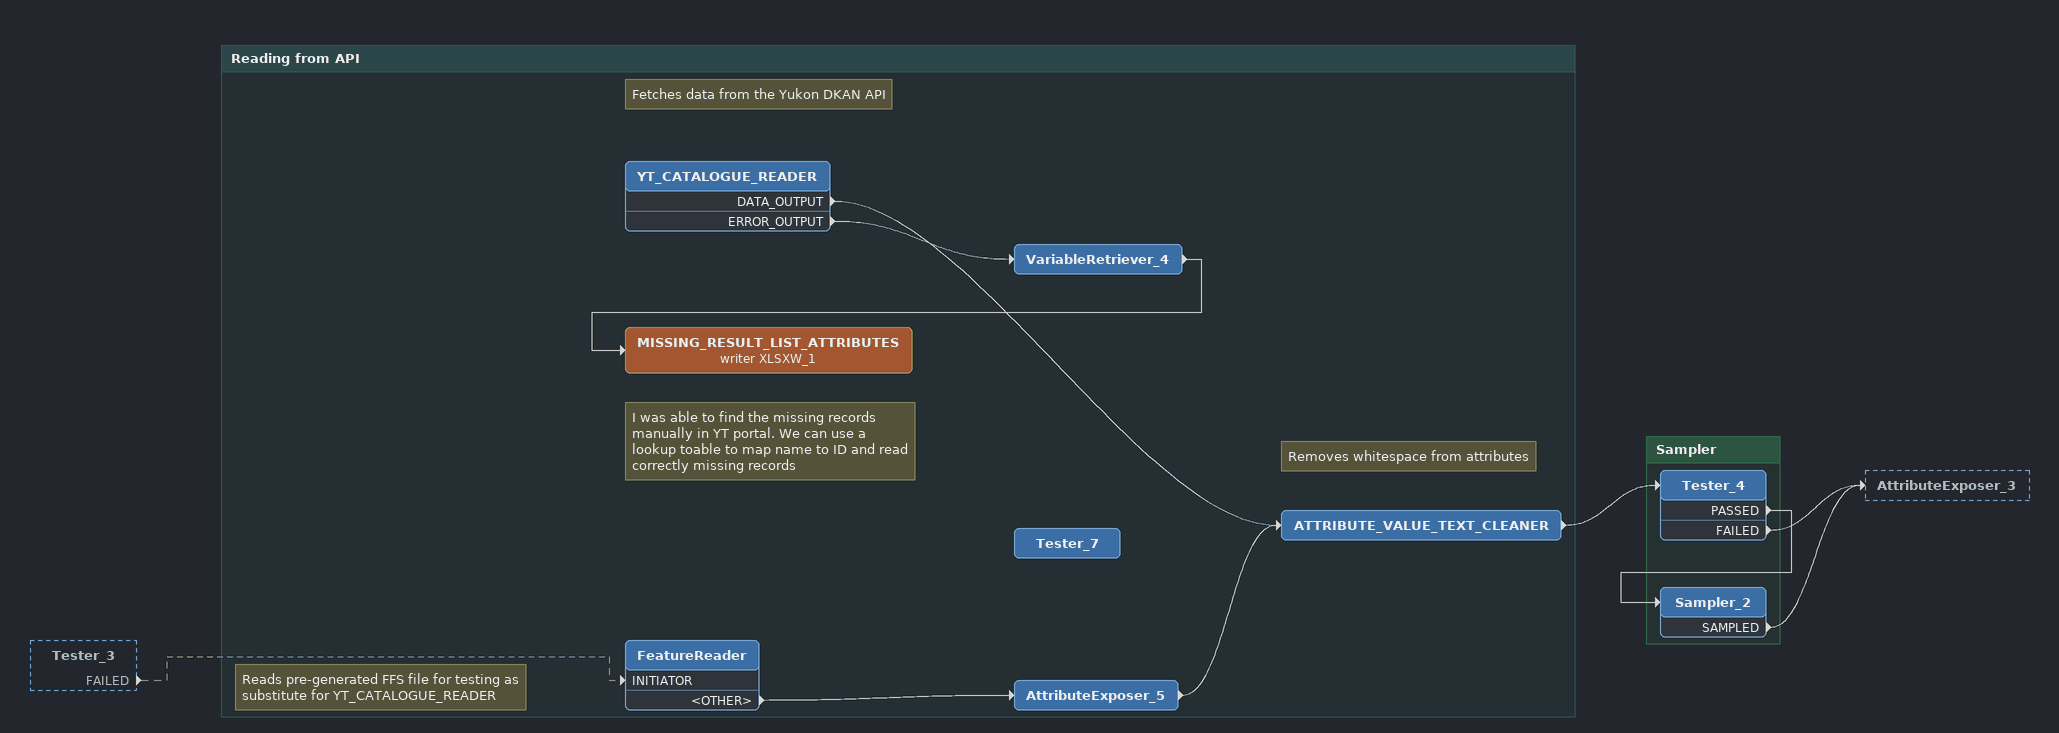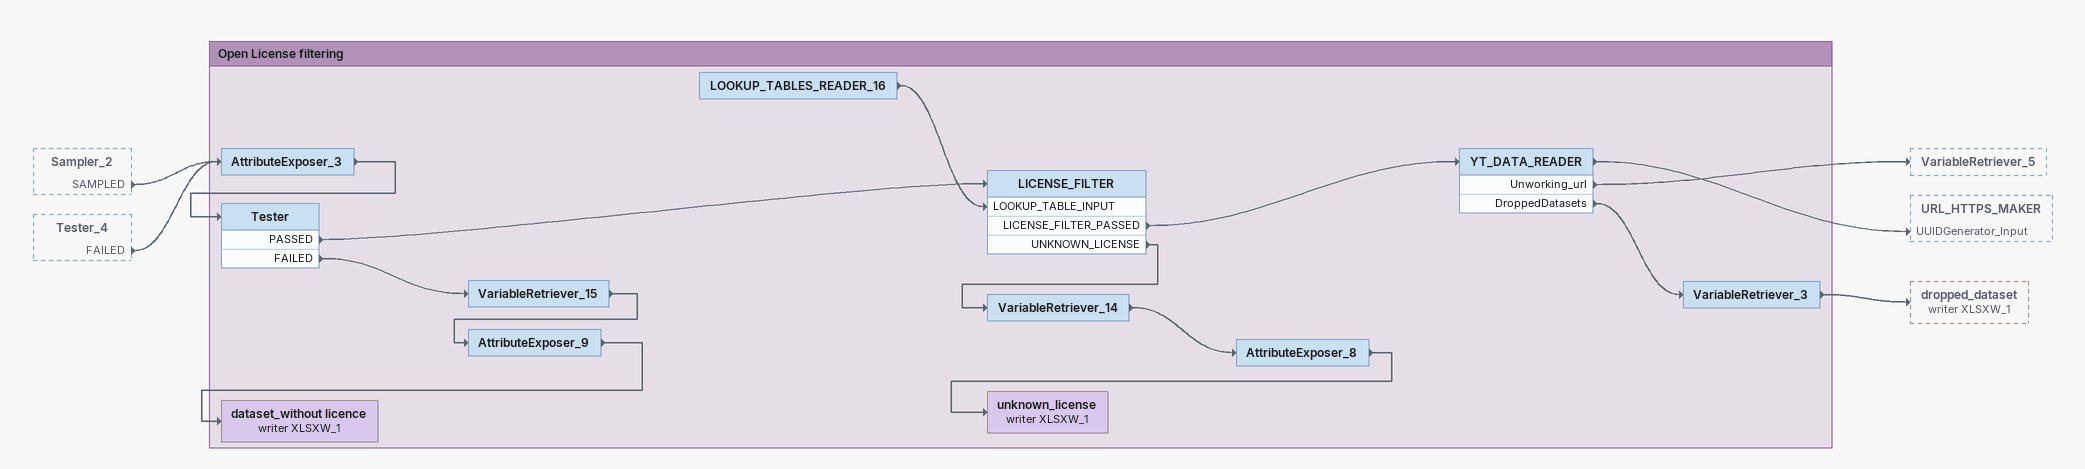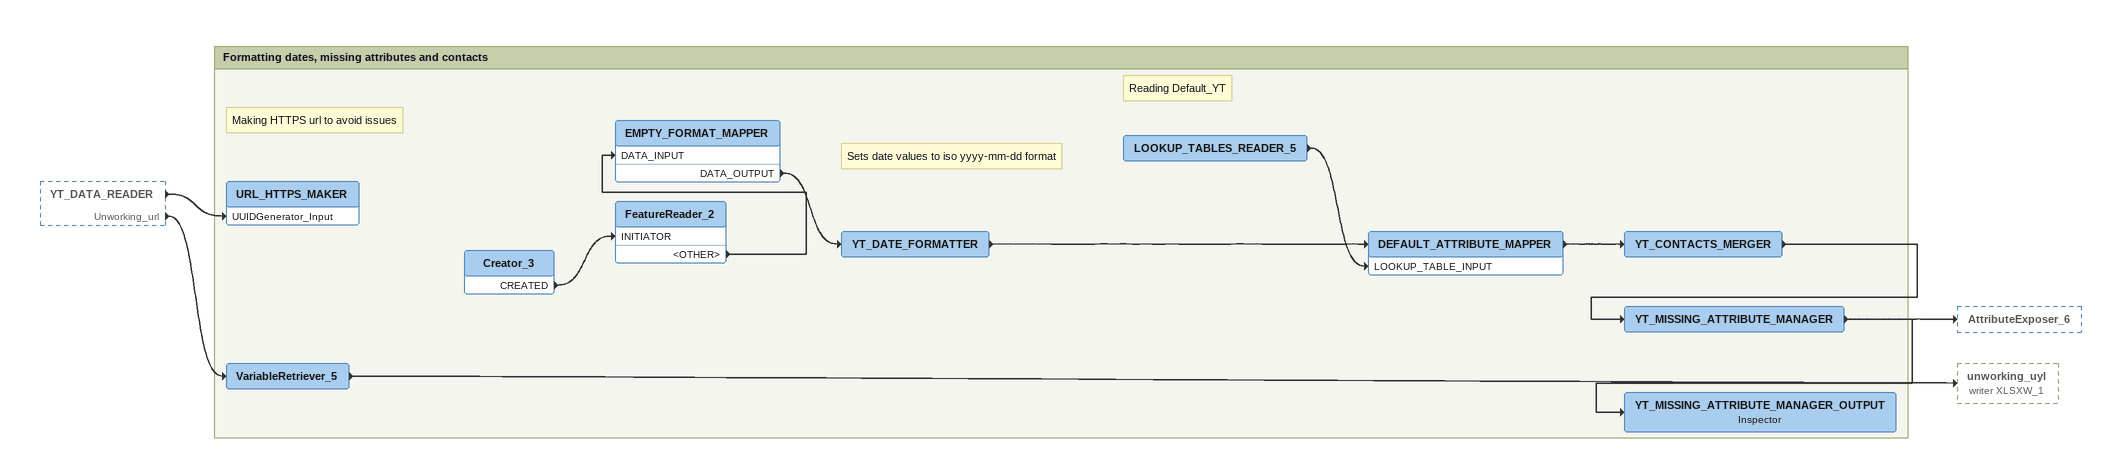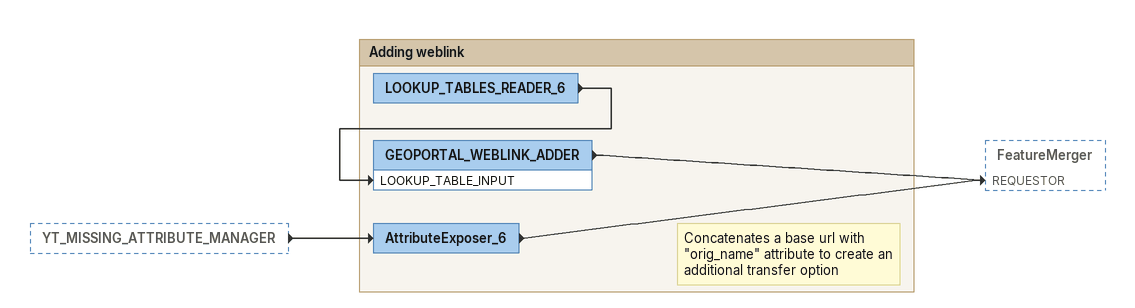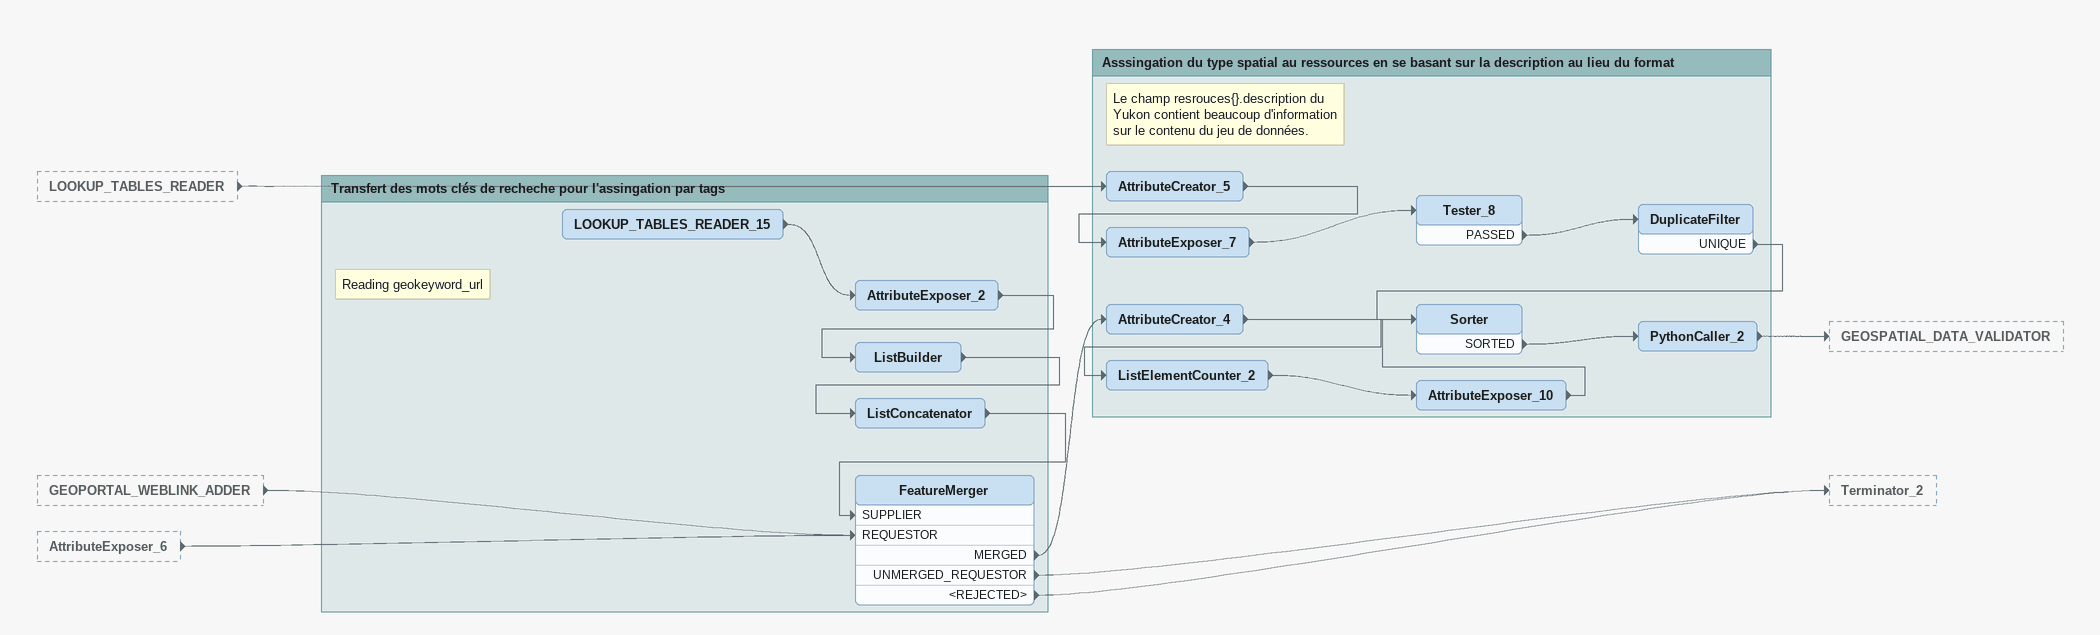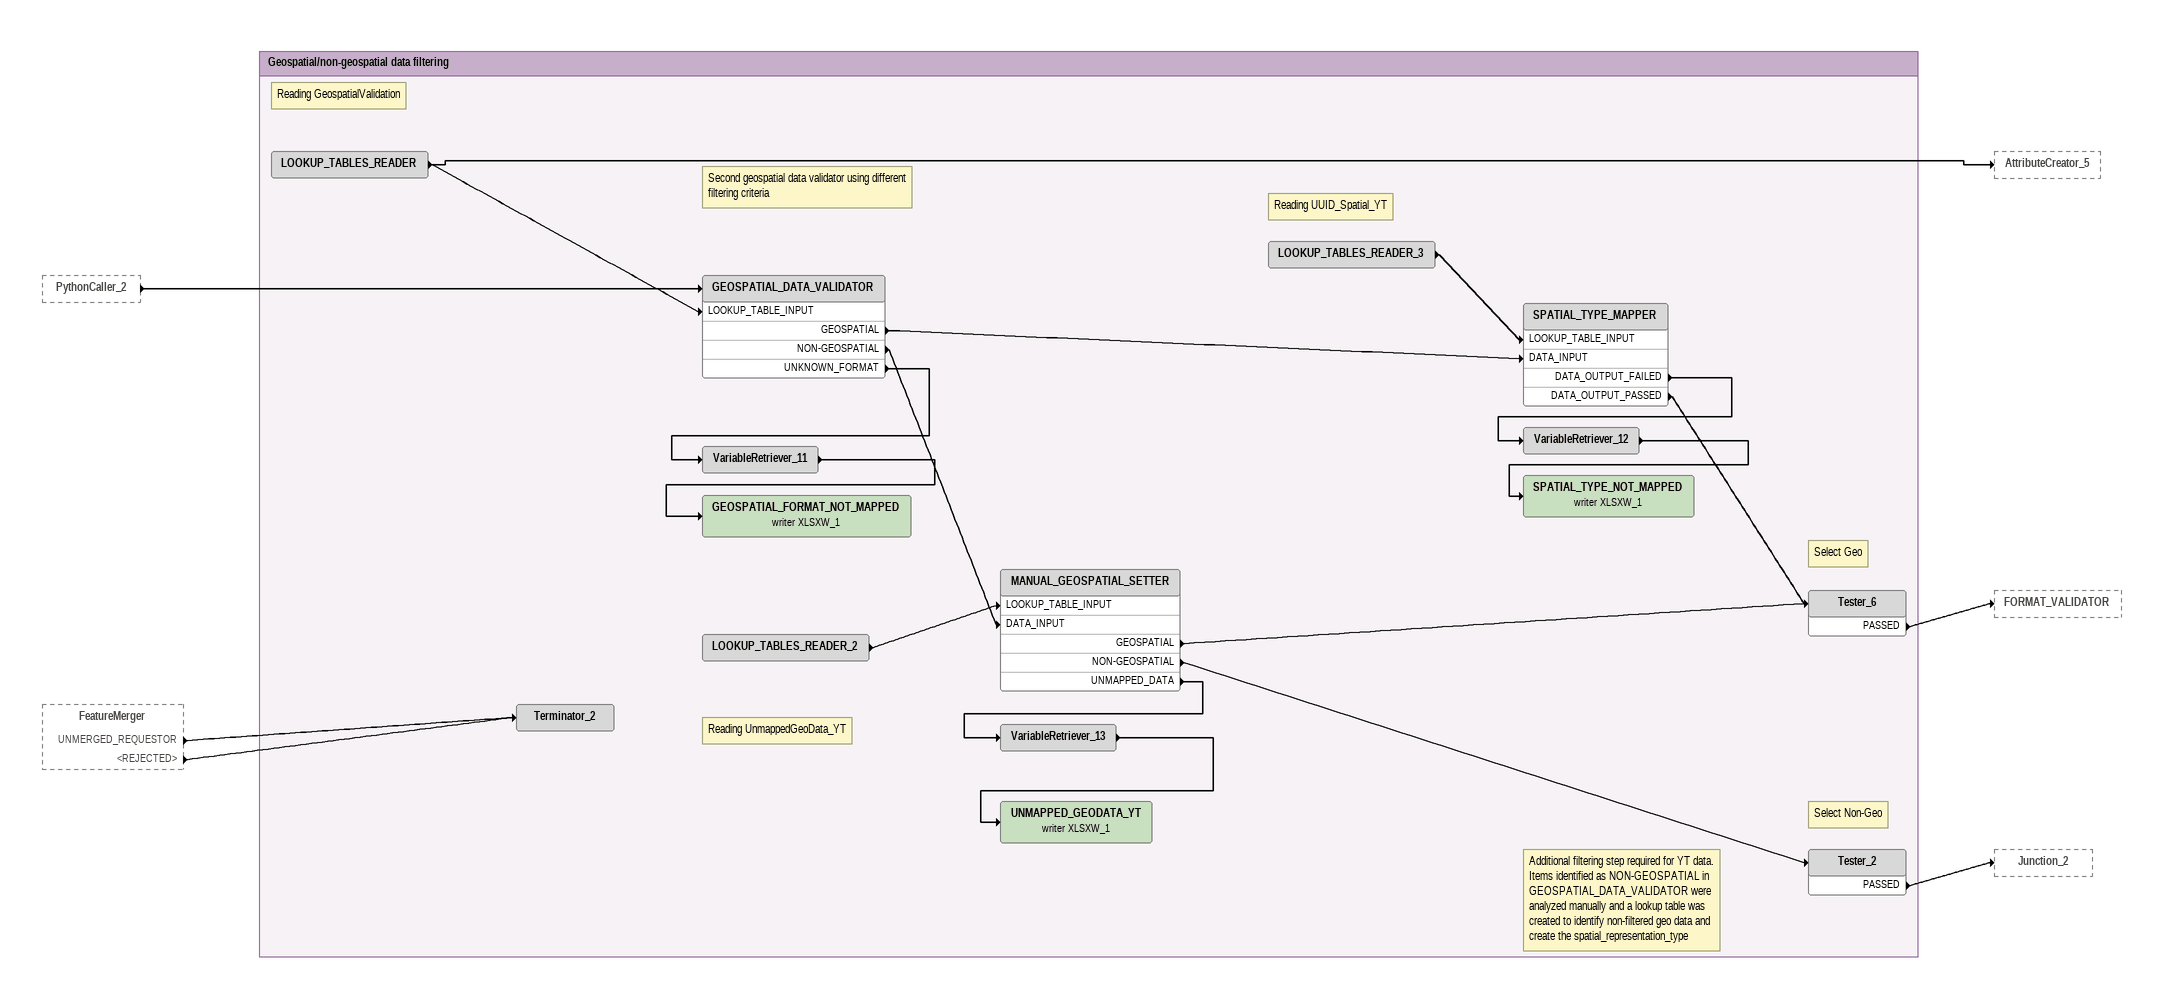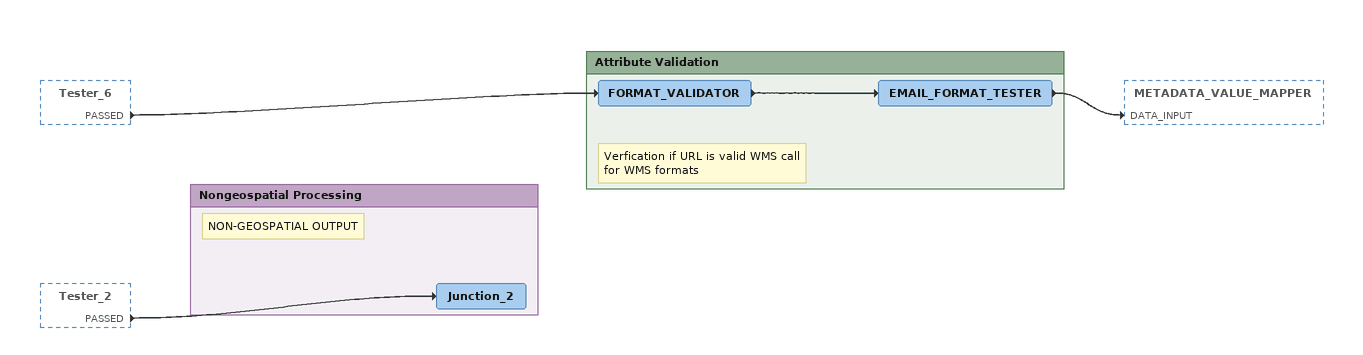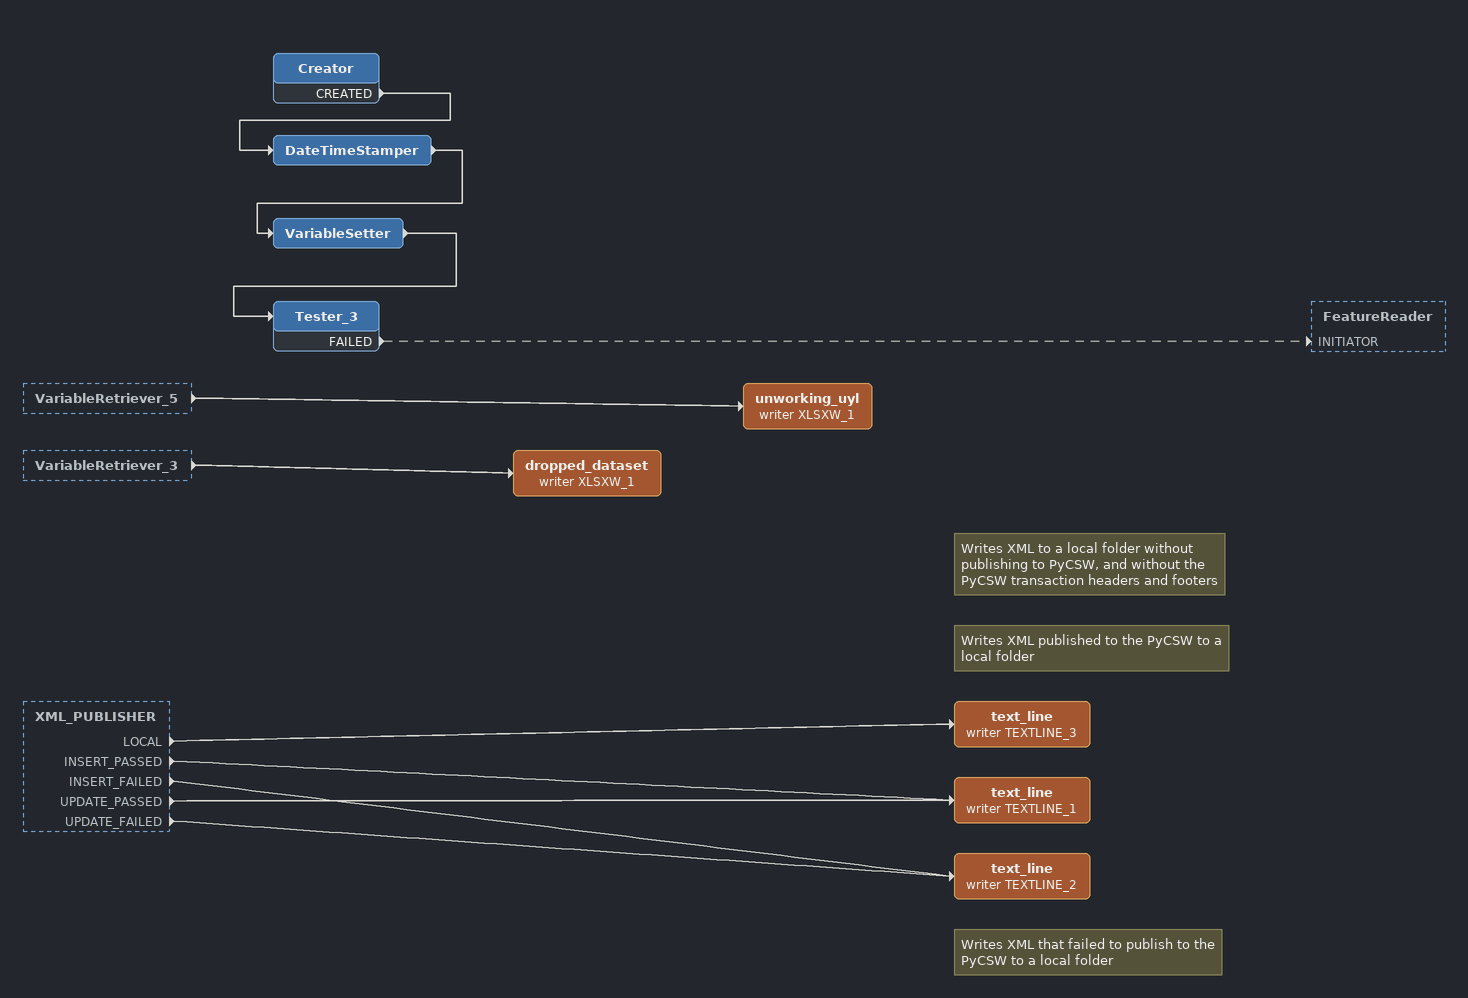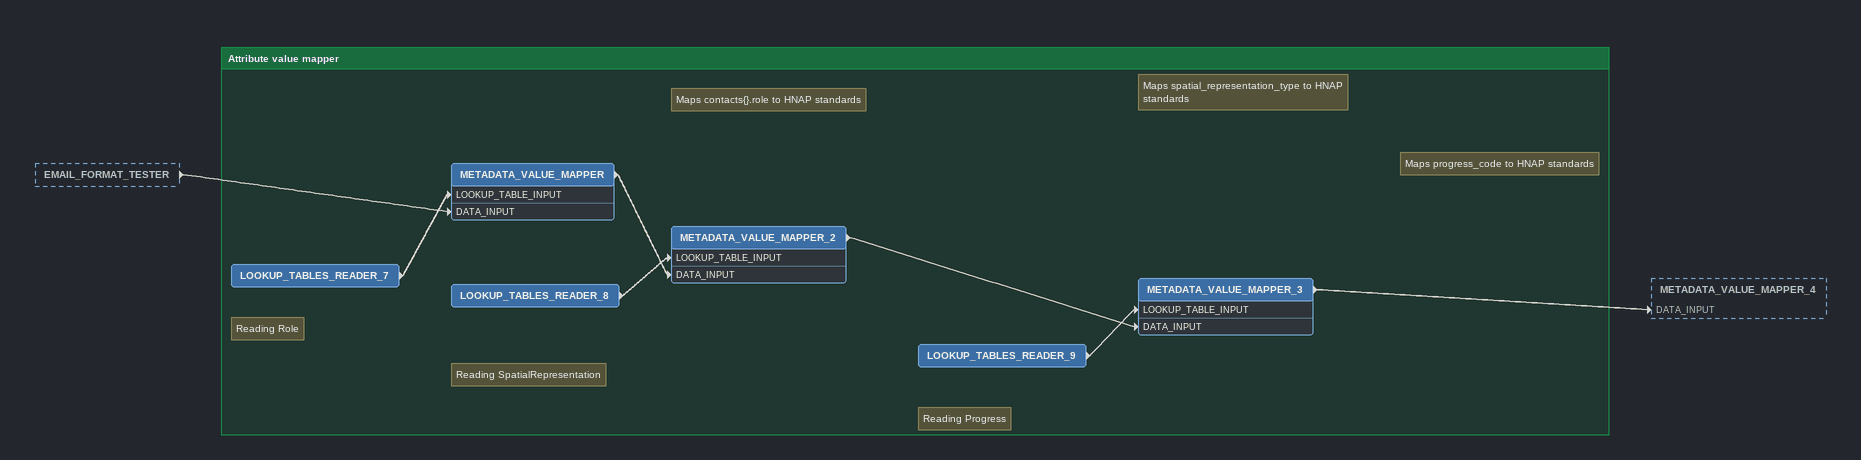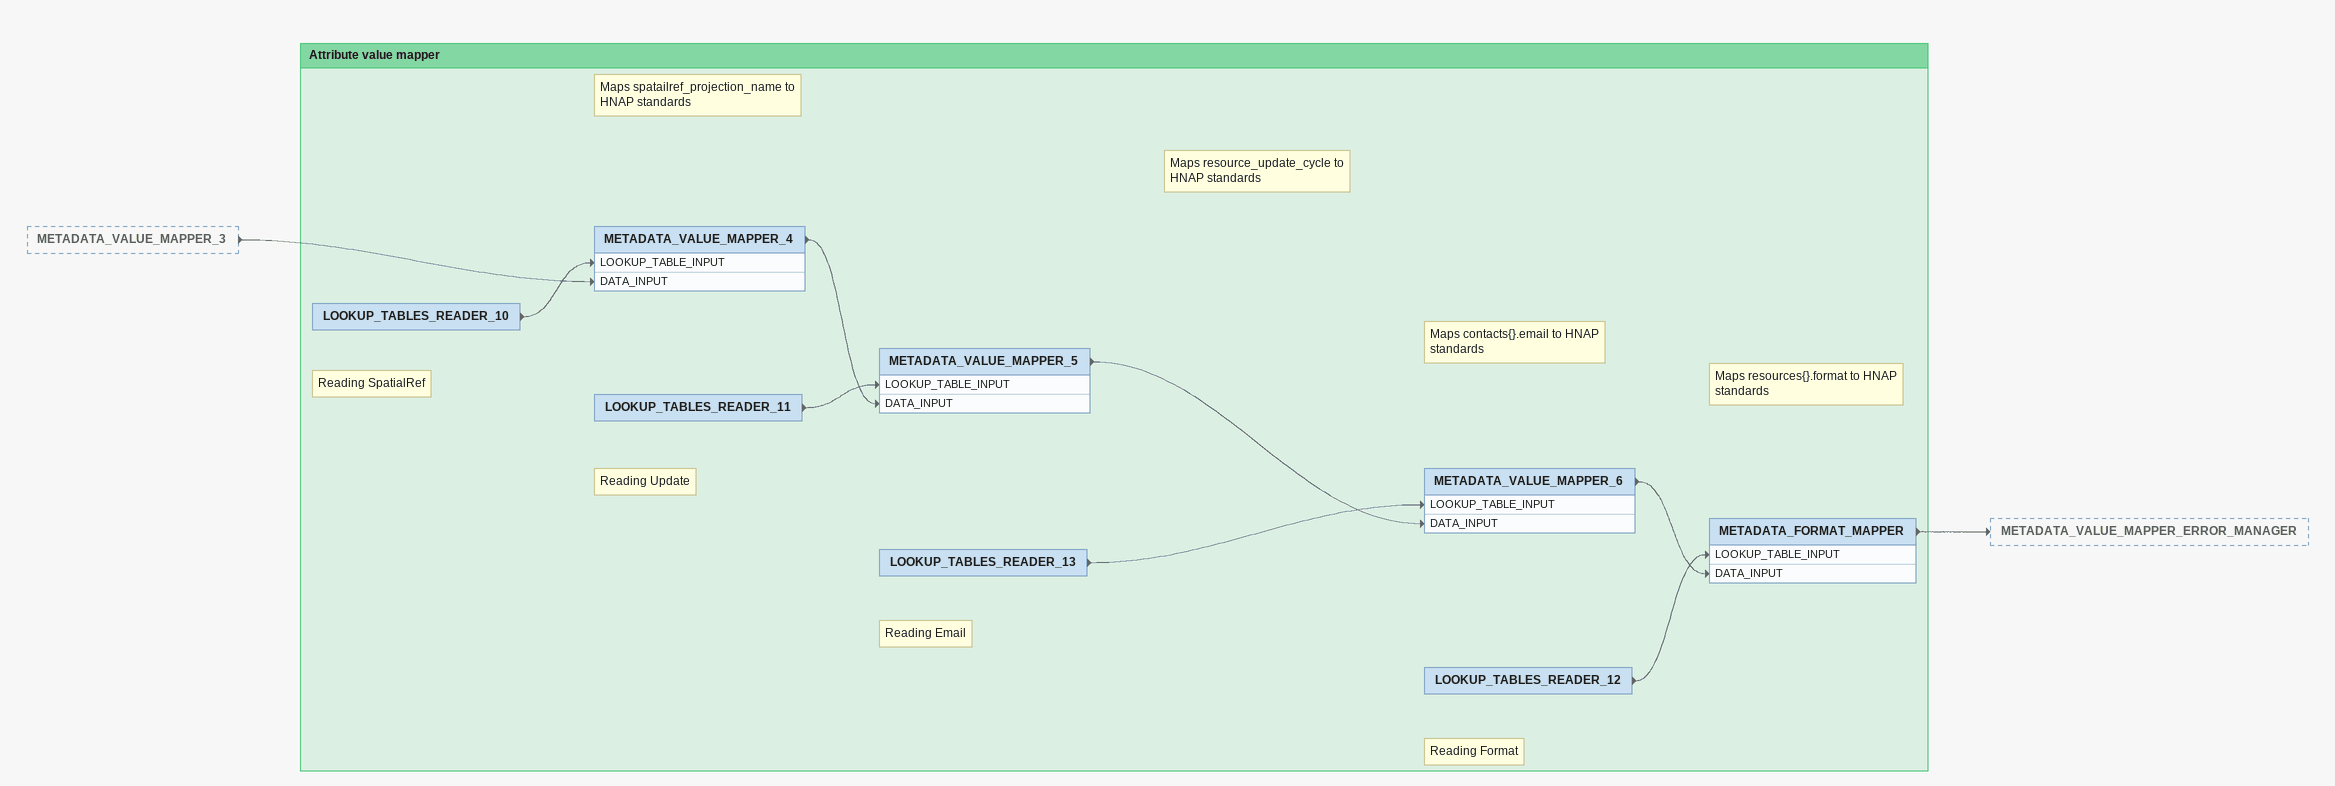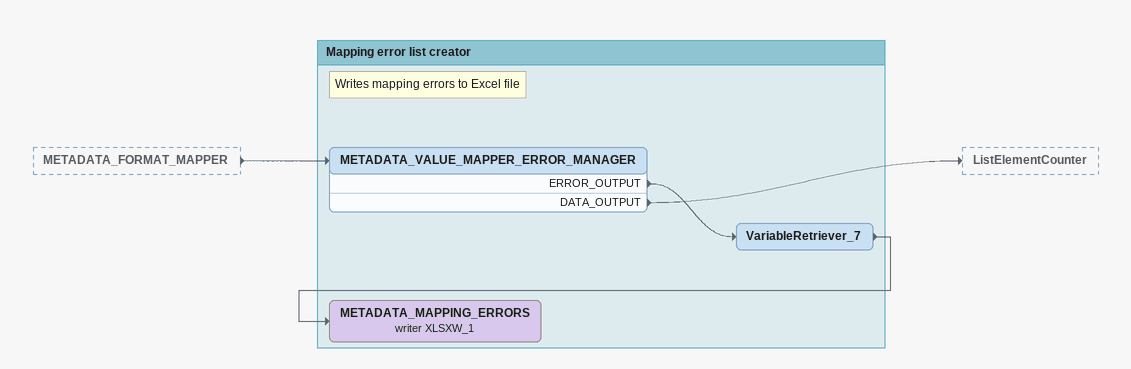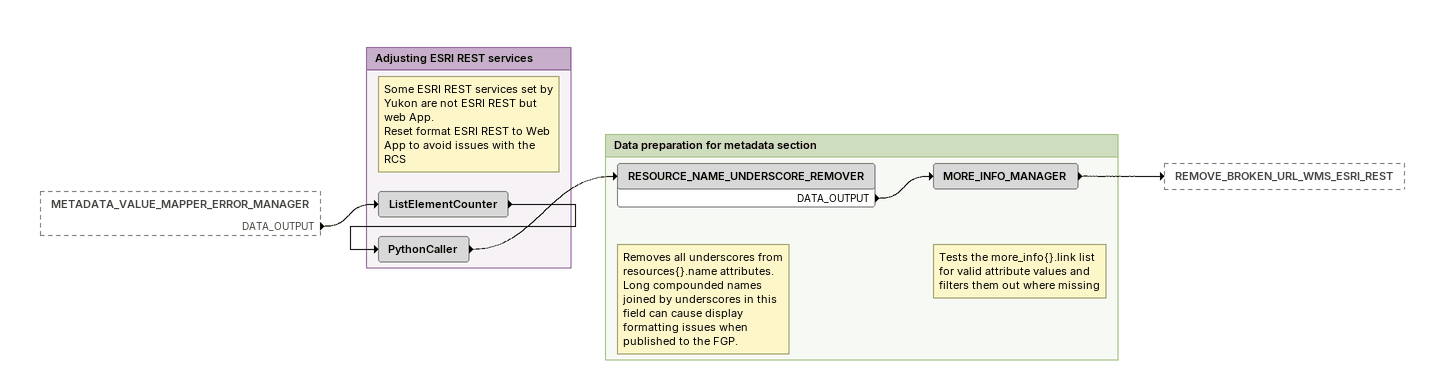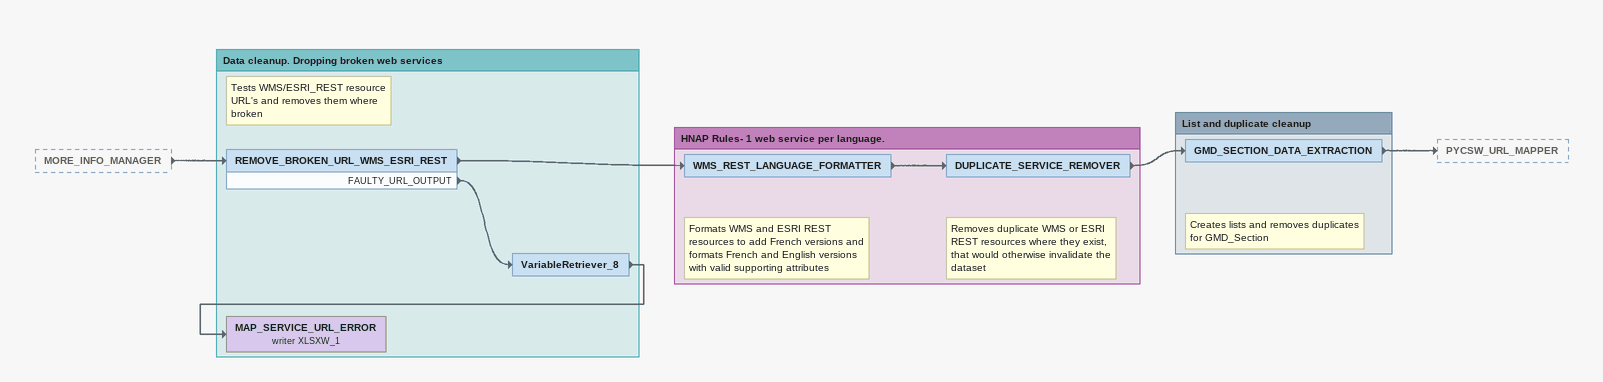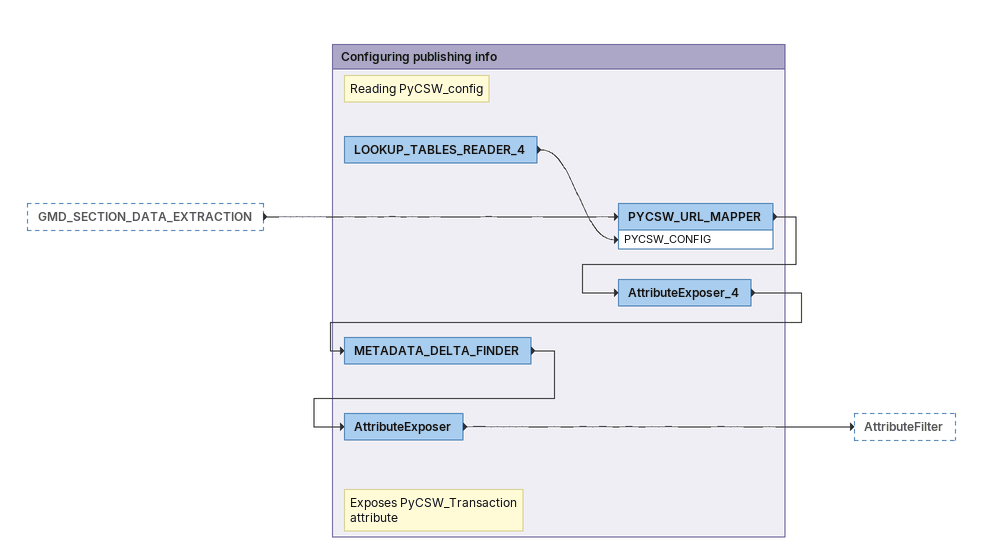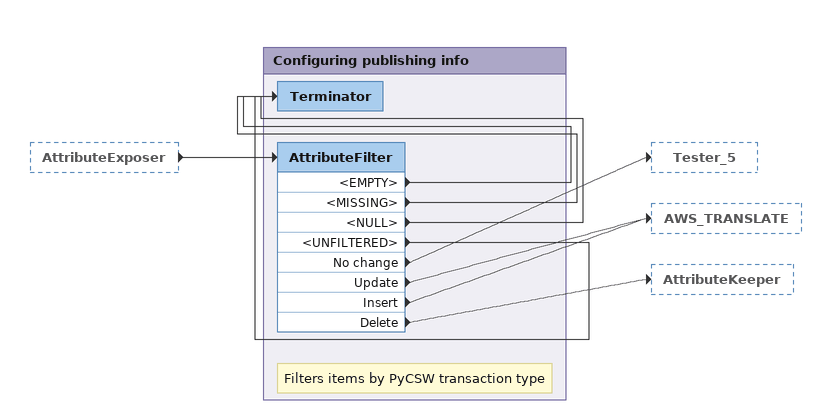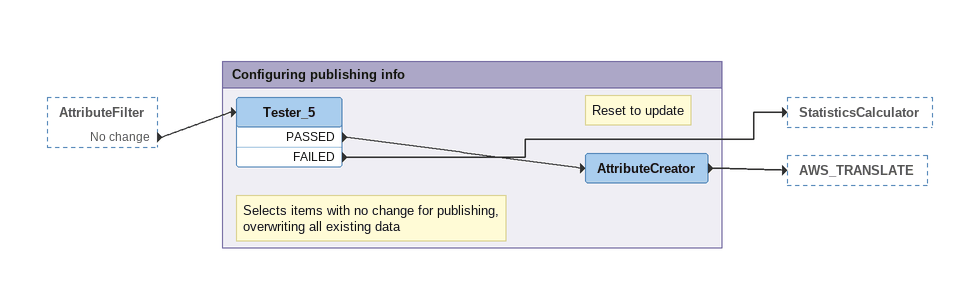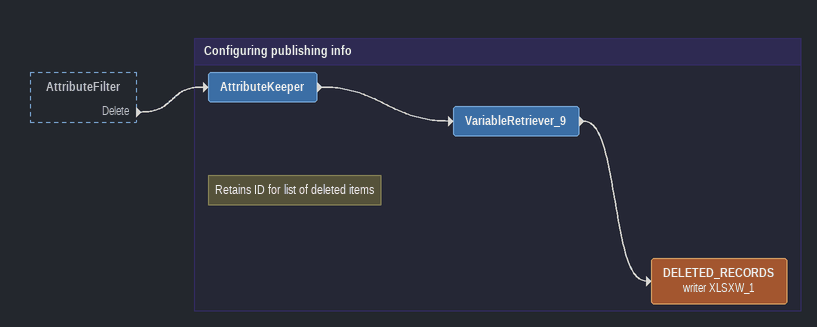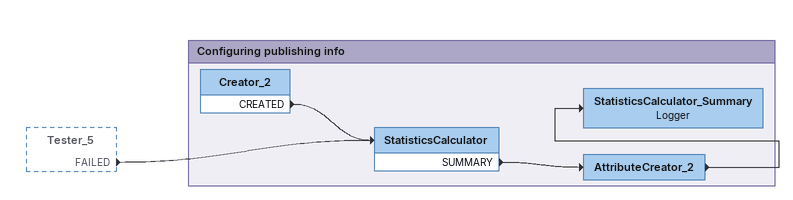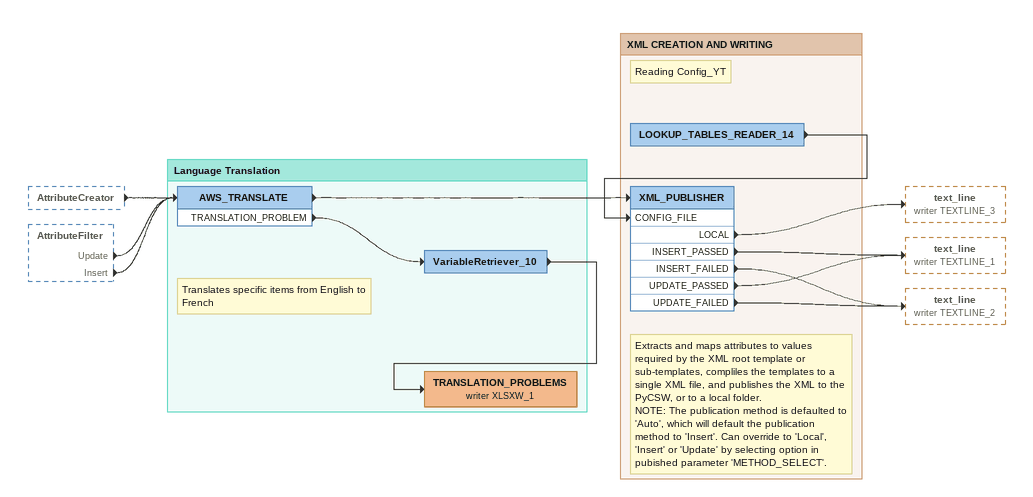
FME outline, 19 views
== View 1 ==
Tester_3 [outside]
    FAILED -> FeatureReader [INITIATOR] [off]

Bookmark: Reading from API
Note: Reads pre-generated FFS file for testing as substitute for YT_CATALOGUE_READER
FeatureReader
    <OTHER> -> AttributeExposer_5
AttributeExposer_5
    -> ATTRIBUTE_VALUE_TEXT_CLEANER
Note: Fetches data from the Yukon DKAN API
YT_CATALOGUE_READER
    DATA_OUTPUT -> ATTRIBUTE_VALUE_TEXT_CLEANER
    ERROR_OUTPUT -> VariableRetriever_4
VariableRetriever_4
    -> MISSING_RESULT_LIST_ATTRIBUTES (writer XLSXW_1)
Note: I was able to find the missing records manually in YT portal. We can use a lookup toable to map name to ID and read correctly missing records
MISSING_RESULT_LIST_ATTRIBUTES (writer XLSXW_1)
Note: Removes whitespace from attributes
ATTRIBUTE_VALUE_TEXT_CLEANER
    -> Tester_4
Tester_7

Bookmark: Sampler
Tester_4
    PASSED -> Sampler_2
    FAILED -> AttributeExposer_3
Sampler_2
    SAMPLED -> AttributeExposer_3

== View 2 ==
Sampler_2 [outside]
    SAMPLED -> AttributeExposer_3
Tester_4 [outside]
    FAILED -> AttributeExposer_3

Bookmark: Open License filtering
AttributeExposer_3
    -> Tester
Tester
    PASSED -> LICENSE_FILTER
    FAILED -> VariableRetriever_15
VariableRetriever_15
    -> AttributeExposer_9
AttributeExposer_9
    -> dataset_without licence (writer XLSXW_1)
dataset_without licence (writer XLSXW_1)
LOOKUP_TABLES_READER_16
    -> LICENSE_FILTER [LOOKUP_TABLE_INPUT]
LICENSE_FILTER
    LICENSE_FILTER_PASSED -> YT_DATA_READER
    UNKNOWN_LICENSE -> VariableRetriever_14
YT_DATA_READER
    Unworking_url -> VariableRetriever_5
    -> URL_HTTPS_MAKER [UUIDGenerator_Input]
    DroppedDatasets -> VariableRetriever_3
VariableRetriever_3
    -> dropped_dataset (writer XLSXW_1)
VariableRetriever_14
    -> AttributeExposer_8
AttributeExposer_8
    -> unknown_license (writer XLSXW_1)
unknown_license (writer XLSXW_1)

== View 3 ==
YT_DATA_READER [outside]
    Unworking_url -> VariableRetriever_5
    -> URL_HTTPS_MAKER [UUIDGenerator_Input]

Bookmark: Formatting dates, missing attributes and contacts
Note: Making HTTPS url to avoid issues
URL_HTTPS_MAKER
VariableRetriever_5
    -> unworking_uyl (writer XLSXW_1)
Creator_3
    CREATED -> FeatureReader_2 [INITIATOR]
FeatureReader_2
    <OTHER> -> EMPTY_FORMAT_MAPPER [DATA_INPUT]
EMPTY_FORMAT_MAPPER
    DATA_OUTPUT -> YT_DATE_FORMATTER
Note: Sets date values to iso yyyy-mm-dd format
YT_DATE_FORMATTER
    -> DEFAULT_ATTRIBUTE_MAPPER
Note: Reading Default_YT
LOOKUP_TABLES_READER_5
    -> DEFAULT_ATTRIBUTE_MAPPER [LOOKUP_TABLE_INPUT]
DEFAULT_ATTRIBUTE_MAPPER
    -> YT_CONTACTS_MERGER
YT_CONTACTS_MERGER
    -> YT_MISSING_ATTRIBUTE_MANAGER
YT_MISSING_ATTRIBUTE_MANAGER
    -> YT_MISSING_ATTRIBUTE_MANAGER_OUTPUT
    -> AttributeExposer_6
YT_MISSING_ATTRIBUTE_MANAGER_OUTPUT: Inspector

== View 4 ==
YT_MISSING_ATTRIBUTE_MANAGER [outside]
    -> AttributeExposer_6

Bookmark: Adding weblink
AttributeExposer_6
    -> FeatureMerger [REQUESTOR]
LOOKUP_TABLES_READER_6
    -> GEOPORTAL_WEBLINK_ADDER [LOOKUP_TABLE_INPUT]
Note: Concatenates a base url with "orig_name" attribute to create an additional transfer option
GEOPORTAL_WEBLINK_ADDER
    -> FeatureMerger [REQUESTOR]

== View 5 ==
LOOKUP_TABLES_READER [outside]
    -> AttributeCreator_5
GEOPORTAL_WEBLINK_ADDER [outside]
    -> FeatureMerger [REQUESTOR]
AttributeExposer_6 [outside]
    -> FeatureMerger [REQUESTOR]

Bookmark: Transfert des mots clés de recheche pour l'assingation par tags
Note: Reading geokeyword_url
LOOKUP_TABLES_READER_15
    -> AttributeExposer_2
AttributeExposer_2
    -> ListBuilder
ListBuilder
    -> ListConcatenator
ListConcatenator
    -> FeatureMerger [SUPPLIER]
FeatureMerger
    MERGED -> AttributeCreator_4
    UNMERGED_REQUESTOR -> Terminator_2
    <REJECTED> -> Terminator_2

Bookmark: Asssingation du type spatial au ressources en se basant sur la description au lieu du format
AttributeCreator_4
    -> ListElementCounter_2
ListElementCounter_2
    -> AttributeExposer_10
AttributeExposer_10
    -> Sorter
Note: Le champ resrouces{}.description du Yukon contient beaucoup d'information sur le contenu du jeu de données.
AttributeCreator_5
    -> AttributeExposer_7
AttributeExposer_7
    -> Tester_8
Tester_8
    PASSED -> DuplicateFilter
DuplicateFilter
    UNIQUE -> Sorter
Sorter
    SORTED -> PythonCaller_2
PythonCaller_2
    -> GEOSPATIAL_DATA_VALIDATOR

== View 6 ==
PythonCaller_2 [outside]
    -> GEOSPATIAL_DATA_VALIDATOR
FeatureMerger [outside]
    UNMERGED_REQUESTOR -> Terminator_2
    <REJECTED> -> Terminator_2

Bookmark: Geospatial/non-geospatial data filtering
Terminator_2
Note: Reading GeospatialValidation
LOOKUP_TABLES_READER
    -> GEOSPATIAL_DATA_VALIDATOR [LOOKUP_TABLE_INPUT]
    -> AttributeCreator_5
Note: Second geospatial data validator using different filtering criteria
GEOSPATIAL_DATA_VALIDATOR
    GEOSPATIAL -> SPATIAL_TYPE_MAPPER [DATA_INPUT]
    NON-GEOSPATIAL -> MANUAL_GEOSPATIAL_SETTER [DATA_INPUT]
    UNKNOWN_FORMAT -> VariableRetriever_11
VariableRetriever_11
    -> GEOSPATIAL_FORMAT_NOT_MAPPED (writer XLSXW_1)
GEOSPATIAL_FORMAT_NOT_MAPPED (writer XLSXW_1)
Note: Reading UnmappedGeoData_YT
LOOKUP_TABLES_READER_2
    -> MANUAL_GEOSPATIAL_SETTER [LOOKUP_TABLE_INPUT]
Note: Additional filtering step required for YT data. Items identified as NON-GEOSPATIAL in GEOSPATIAL_DATA_VALIDATOR were analyzed manually and a lookup table was created to identify non-filtered geo data and create the spatial_representation_type
MANUAL_GEOSPATIAL_SETTER
    GEOSPATIAL -> Tester_6
    NON-GEOSPATIAL -> Tester_2
    UNMAPPED_DATA -> VariableRetriever_13
VariableRetriever_13
    -> UNMAPPED_GEODATA_YT (writer XLSXW_1)
UNMAPPED_GEODATA_YT (writer XLSXW_1)
Note: Select Non-Geo
Tester_2
    PASSED -> Junction_2
Note: Reading UUID_Spatial_YT
LOOKUP_TABLES_READER_3
    -> SPATIAL_TYPE_MAPPER [LOOKUP_TABLE_INPUT]
SPATIAL_TYPE_MAPPER
    DATA_OUTPUT_FAILED -> VariableRetriever_12
    DATA_OUTPUT_PASSED -> Tester_6
VariableRetriever_12
    -> SPATIAL_TYPE_NOT_MAPPED (writer XLSXW_1)
SPATIAL_TYPE_NOT_MAPPED (writer XLSXW_1)
Note: Select Geo
Tester_6
    PASSED -> FORMAT_VALIDATOR

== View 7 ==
Tester_6 [outside]
    PASSED -> FORMAT_VALIDATOR
Tester_2 [outside]
    PASSED -> Junction_2

Bookmark: Nongeospatial Processing
Note: NON-GEOSPATIAL OUTPUT
Junction_2

Bookmark: Attribute Validation
Note: Verfication if URL is valid WMS call for WMS formats
FORMAT_VALIDATOR
    -> EMAIL_FORMAT_TESTER
EMAIL_FORMAT_TESTER
    -> METADATA_VALUE_MAPPER [DATA_INPUT]

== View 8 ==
VariableRetriever_5 [outside]
    -> unworking_uyl (writer XLSXW_1)
VariableRetriever_3 [outside]
    -> dropped_dataset (writer XLSXW_1)
XML_PUBLISHER [outside]
    LOCAL -> text_line (writer TEXTLINE_3)
    INSERT_PASSED -> text_line (writer TEXTLINE_1)
    INSERT_FAILED -> text_line (writer TEXTLINE_2)
    UPDATE_PASSED -> text_line (writer TEXTLINE_1)
    UPDATE_FAILED -> text_line (writer TEXTLINE_2)
Creator
    CREATED -> DateTimeStamper
DateTimeStamper
    -> VariableSetter
VariableSetter
    -> Tester_3
Tester_3
    FAILED -> FeatureReader [INITIATOR] [off]
unworking_uyl (writer XLSXW_1)
dropped_dataset (writer XLSXW_1)
Note: Writes XML to a local folder without publishing to PyCSW, and without the PyCSW transaction headers and footers
text_line (writer TEXTLINE_3)
Note: Writes XML published to the PyCSW to a local folder
text_line (writer TEXTLINE_1)
Note: Writes XML that failed to publish to the PyCSW to a local folder
text_line (writer TEXTLINE_2)

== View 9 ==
EMAIL_FORMAT_TESTER [outside]
    -> METADATA_VALUE_MAPPER [DATA_INPUT]

Bookmark: Attribute value mapper
Note: Reading Role
LOOKUP_TABLES_READER_7
    -> METADATA_VALUE_MAPPER [LOOKUP_TABLE_INPUT]
Note: Maps contacts{}.role to HNAP standards
METADATA_VALUE_MAPPER
    -> METADATA_VALUE_MAPPER_2 [DATA_INPUT]
Note: Reading SpatialRepresentation
LOOKUP_TABLES_READER_8
    -> METADATA_VALUE_MAPPER_2 [LOOKUP_TABLE_INPUT]
Note: Maps spatial_representation_type to HNAP standards
METADATA_VALUE_MAPPER_2
    -> METADATA_VALUE_MAPPER_3 [DATA_INPUT]
Note: Reading Progress
LOOKUP_TABLES_READER_9
    -> METADATA_VALUE_MAPPER_3 [LOOKUP_TABLE_INPUT]
Note: Maps progress_code to HNAP standards
METADATA_VALUE_MAPPER_3
    -> METADATA_VALUE_MAPPER_4 [DATA_INPUT]

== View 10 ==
METADATA_VALUE_MAPPER_3 [outside]
    -> METADATA_VALUE_MAPPER_4 [DATA_INPUT]

Bookmark: Attribute value mapper
Note: Reading SpatialRef
LOOKUP_TABLES_READER_10
    -> METADATA_VALUE_MAPPER_4 [LOOKUP_TABLE_INPUT]
Note: Maps spatailref_projection_name to HNAP standards
METADATA_VALUE_MAPPER_4
    -> METADATA_VALUE_MAPPER_5 [DATA_INPUT]
Note: Reading Update
LOOKUP_TABLES_READER_11
    -> METADATA_VALUE_MAPPER_5 [LOOKUP_TABLE_INPUT]
Note: Maps resource_update_cycle to HNAP standards
METADATA_VALUE_MAPPER_5
    -> METADATA_VALUE_MAPPER_6 [DATA_INPUT]
Note: Reading Email
LOOKUP_TABLES_READER_13
    -> METADATA_VALUE_MAPPER_6 [LOOKUP_TABLE_INPUT]
Note: Maps contacts{}.email to HNAP standards
METADATA_VALUE_MAPPER_6
    -> METADATA_FORMAT_MAPPER [DATA_INPUT]
Note: Reading Format
LOOKUP_TABLES_READER_12
    -> METADATA_FORMAT_MAPPER [LOOKUP_TABLE_INPUT]
Note: Maps resources{}.format to HNAP standards
METADATA_FORMAT_MAPPER
    -> METADATA_VALUE_MAPPER_ERROR_MANAGER

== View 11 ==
METADATA_FORMAT_MAPPER [outside]
    -> METADATA_VALUE_MAPPER_ERROR_MANAGER

Bookmark: Mapping error list creator
Note: Writes mapping errors to Excel file
METADATA_VALUE_MAPPER_ERROR_MANAGER
    ERROR_OUTPUT -> VariableRetriever_7
    DATA_OUTPUT -> ListElementCounter
VariableRetriever_7
    -> METADATA_MAPPING_ERRORS (writer XLSXW_1)
METADATA_MAPPING_ERRORS (writer XLSXW_1)

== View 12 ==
METADATA_VALUE_MAPPER_ERROR_MANAGER [outside]
    DATA_OUTPUT -> ListElementCounter

Bookmark: Adjusting ESRI REST services
Note: Some ESRI REST services set by Yukon are not ESRI REST but web App. / Reset format ESRI REST to Web App to avoid issues with the RCS
ListElementCounter
    -> PythonCaller
PythonCaller
    -> RESOURCE_NAME_UNDERSCORE_REMOVER

Bookmark: Data preparation for metadata section
Note: Removes all underscores from resources{}.name attributes. Long compounded names joined by underscores in this field can cause display formatting issues when published to the FGP.
RESOURCE_NAME_UNDERSCORE_REMOVER
    DATA_OUTPUT -> MORE_INFO_MANAGER
Note: Tests the more_info{}.link list for valid attribute values and filters them out where missing
MORE_INFO_MANAGER
    -> REMOVE_BROKEN_URL_WMS_ESRI_REST

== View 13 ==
MORE_INFO_MANAGER [outside]
    -> REMOVE_BROKEN_URL_WMS_ESRI_REST

Bookmark: Data cleanup. Dropping broken web services
Note: Tests WMS/ESRI_REST resource URL's and removes them where broken
REMOVE_BROKEN_URL_WMS_ESRI_REST
    -> WMS_REST_LANGUAGE_FORMATTER
    FAULTY_URL_OUTPUT -> VariableRetriever_8
VariableRetriever_8
    -> MAP_SERVICE_URL_ERROR (writer XLSXW_1)
MAP_SERVICE_URL_ERROR (writer XLSXW_1)

Bookmark: HNAP Rules- 1 web service per language.
Note: Formats WMS and ESRI REST resources to add French versions and formats French and English versions with valid supporting attributes
WMS_REST_LANGUAGE_FORMATTER
    -> DUPLICATE_SERVICE_REMOVER
Note: Removes duplicate WMS or ESRI REST resources where they exist, that would otherwise invalidate the dataset
DUPLICATE_SERVICE_REMOVER
    -> GMD_SECTION_DATA_EXTRACTION

Bookmark: List and duplicate cleanup
Note: Creates lists and removes duplicates for GMD_Section
GMD_SECTION_DATA_EXTRACTION
    -> PYCSW_URL_MAPPER

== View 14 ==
GMD_SECTION_DATA_EXTRACTION [outside]
    -> PYCSW_URL_MAPPER

Bookmark: Configuring publishing info
Note: Reading PyCSW_config
LOOKUP_TABLES_READER_4
    -> PYCSW_URL_MAPPER [PYCSW_CONFIG]
PYCSW_URL_MAPPER
    -> AttributeExposer_4
AttributeExposer_4
    -> METADATA_DELTA_FINDER
METADATA_DELTA_FINDER
    -> AttributeExposer
Note: Exposes PyCSW_Transaction attribute
AttributeExposer
    -> AttributeFilter

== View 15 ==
AttributeExposer [outside]
    -> AttributeFilter

Bookmark: Configuring publishing info
Note: Filters items by PyCSW transaction type
AttributeFilter
    <EMPTY> -> Terminator
    <MISSING> -> Terminator
    <NULL> -> Terminator
    <UNFILTERED> -> Terminator
    No change -> Tester_5
    Update -> AWS_TRANSLATE
    Insert -> AWS_TRANSLATE
    Delete -> AttributeKeeper
Terminator

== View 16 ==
AttributeFilter [outside]
    No change -> Tester_5

Bookmark: Configuring publishing info
Note: Selects items with no change for publishing, overwriting all existing data
Tester_5
    PASSED -> AttributeCreator
    FAILED -> StatisticsCalculator
Note: Reset to update
AttributeCreator
    -> AWS_TRANSLATE

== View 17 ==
AttributeFilter [outside]
    Delete -> AttributeKeeper

Bookmark: Configuring publishing info
Note: Retains ID for list of deleted items
AttributeKeeper
    -> VariableRetriever_9
VariableRetriever_9
    -> DELETED_RECORDS (writer XLSXW_1)
DELETED_RECORDS (writer XLSXW_1)

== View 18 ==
Tester_5 [outside]
    FAILED -> StatisticsCalculator

Bookmark: Configuring publishing info
Creator_2
    CREATED -> StatisticsCalculator
StatisticsCalculator
    SUMMARY -> AttributeCreator_2
AttributeCreator_2
    -> StatisticsCalculator_Summary
StatisticsCalculator_Summary: Logger

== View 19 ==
AttributeCreator [outside]
    -> AWS_TRANSLATE
AttributeFilter [outside]
    Update -> AWS_TRANSLATE
    Insert -> AWS_TRANSLATE

Bookmark: Language Translation
Note: Translates specific items from English to French
AWS_TRANSLATE
    -> XML_PUBLISHER
    TRANSLATION_PROBLEM -> VariableRetriever_10
VariableRetriever_10
    -> TRANSLATION_PROBLEMS (writer XLSXW_1)
TRANSLATION_PROBLEMS (writer XLSXW_1)

Bookmark: XML CREATION AND WRITING
Note: Reading Config_YT
LOOKUP_TABLES_READER_14
    -> XML_PUBLISHER [CONFIG_FILE]
Note: Extracts and maps attributes to values required by the XML root template or sub-templates, compliles the templates to a single XML file, and publishes the XML to the PyCSW, or to a local folder. / NOTE: The publication method is defaulted to 'Auto', which will default the publication method to 'Insert'. Can override to 'Local', 'Insert' or 'Update' by selecting option in pubished parameter 'METHOD_SELECT'.
XML_PUBLISHER
    LOCAL -> text_line (writer TEXTLINE_3)
    INSERT_PASSED -> text_line (writer TEXTLINE_1)
    INSERT_FAILED -> text_line (writer TEXTLINE_2)
    UPDATE_PASSED -> text_line (writer TEXTLINE_1)
    UPDATE_FAILED -> text_line (writer TEXTLINE_2)
